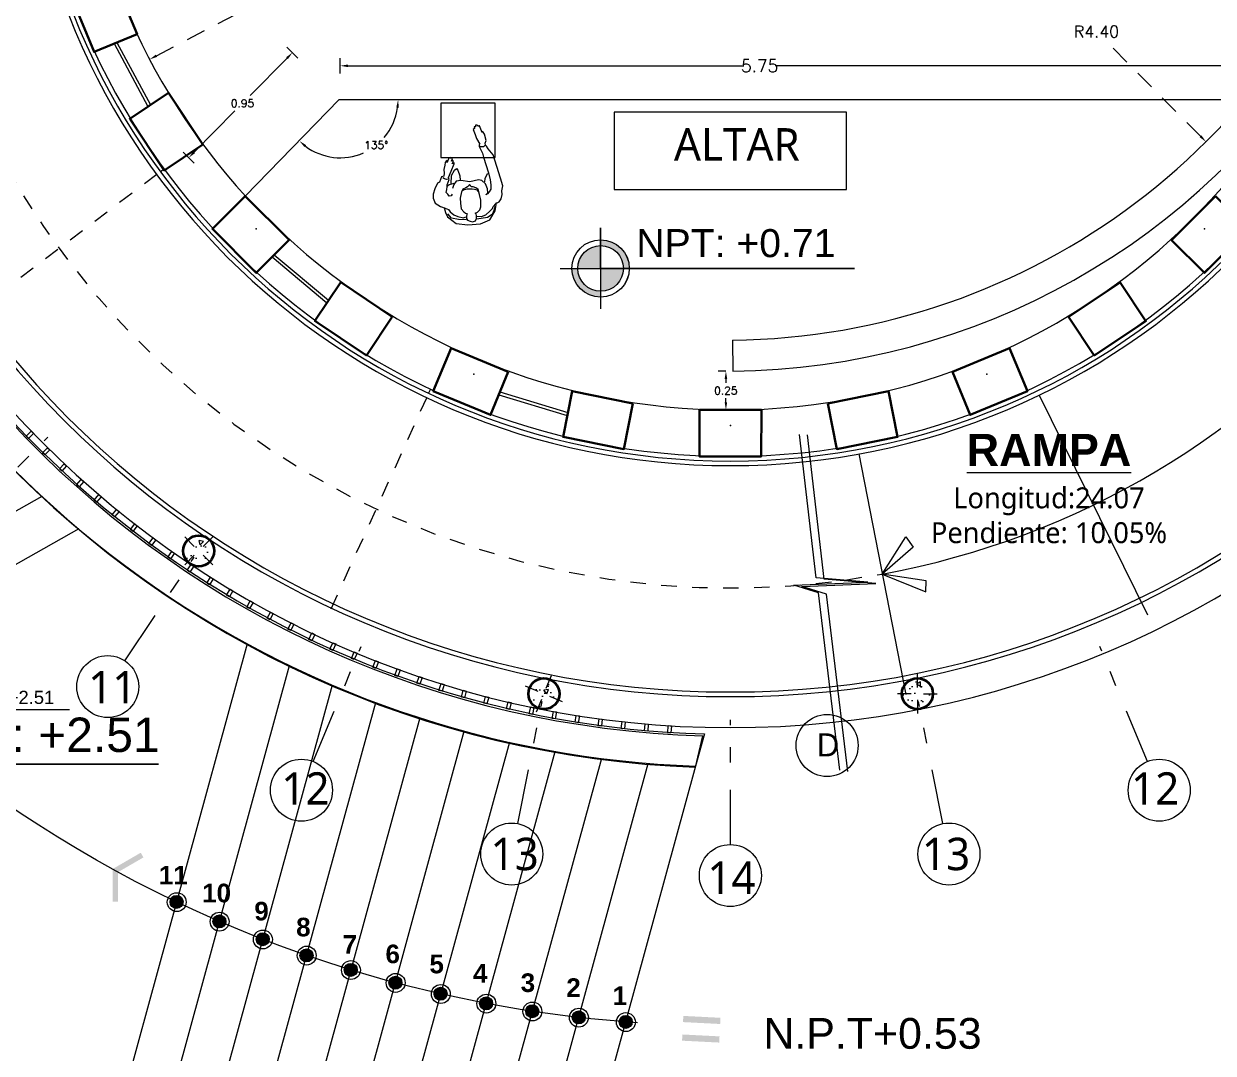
# Model space of a CAD drawing. Header units: metres. Extents: x 28 to 239, y -1 to 113.
# Drawn here: x 107.23 to 114.91, y 80.18 to 86.82 of the extents above; entities that cross this region are included whole.
import ezdxf
from ezdxf.enums import TextEntityAlignment as Align

# ---------------------------------------------------------------- set-up
doc = ezdxf.new("R2010")
doc.units = ezdxf.units.M
for name, pattern in [('DASHED2', [0.375, 0.25, -0.125]), ('Dot & Dashed', [0.670277762413025, 0.352777767181396, -0.176388883590699, 0, -0.14111111164093]), ('HIDDEN2', [0.1875, 0.125, -0.0625])]:
    doc.linetypes.add(name, pattern=pattern)
for name, color, linetype, lineweight in [('0_Pluma_Nº__1', 8, 'Continuous', 9), ('EJES', 1, 'Continuous', 13), ('Equipamiento SR', 23, 'Continuous', 0), ('ES-Acero', 12, 'Continuous', 13), ('GRAFO 0 BLANCO', 7, 'Continuous', 0), ('GRAFO00', 7, 'Continuous', 0), ('GRAFO01', 7, 'Continuous', 0), ('letras sr', 7, 'Continuous', 5), ('linea 001', 252, 'Continuous', 0), ('Proyeccciones', 1, 'DASHED2', 18), ('Structural - Bearing_Pen_No__20', 1, 'Continuous', 0), ('TEXTO 100', 7, 'Continuous', 20), ('VENTANA', 160, 'Continuous', 18)]:
    doc.layers.add(name, color=color, linetype=linetype, lineweight=lineweight)
doc.layers.add('CELOSIA', color=40, linetype='Continuous')
doc.layers.add('TEXT', color=7, linetype='Continuous')
for name, color, linetype, lineweight, true_color in [('Structural - Bearing_Pen_No__169', 7, 'Continuous', 13, 0x68b353), ('Structural - Bearing_Pen_No__28', 7, 'Continuous', 35, 0xa80f02), ('Structural - Combined_Pen_No__161', 7, 'Continuous', 13, 0x6a6a6a)]:
    doc.layers.add(name, color=color, linetype=linetype, lineweight=lineweight, true_color=true_color)
doc.styles.add('01COTAS', font='romans.shx')
doc.styles.add('Generales', font='trebuc.ttf', dxfattribs={"height": 0.1})
doc.styles.add('GENERATED_STYLE_1', font='arialbd.ttf')
doc.styles.add('GENERATED_STYLE_2', font='arial.ttf')
doc.styles.add('JOS', font='arial.ttf', dxfattribs={"height": 1})
doc.styles.add('Santa Rosa 1 50', font='trebuc.ttf')
doc.styles.add('SEYMAR', font='GOTHIC.TTF', dxfattribs={"height": 0.05})
doc.styles.add('TEXTO PETER - UAC', font='swisse.ttf')

# ---------------------------------------------------------------- blocks, each defined once
blk = doc.blocks.new('A$C0C99268F')
at = {"color": 0, "linetype": 'ByBlock'}
for points in [[(0.1185099994606844, 0.3864570001239702), (0.08595199946057619, 0.3799510001239703), (0.05730099946072187, 0.3669390001239705), (0.01172099946052185, 0.3148910001239695), (-5.393303581513464e-10, 0.2381200001239705), (0.00260399946068901, 0.1561440001239696), (0.02344099946071765, 0.0949880001239709), (0.07944099946075767, 0.05725300012397305), (0.1328359994606672, 0.0468430001239728)], [(0.201857999460799, 0.3292040001239709), (0.1927419994606225, 0.3357100001239708), (0.1914399994607265, 0.3487220001239706), (0.2044629994607021, 0.3565290001239703), (0.2148809994607745, 0.3669390001239705), (0.2344159994606798, 0.3617340001239722), (0.2513459994606819, 0.3591310001239734), (0.2643689994606575, 0.3578300001239718), (0.2982289994606617, 0.3435170001239705), (0.3112519994606373, 0.3474210001239726), (0.3516239994607986, 0.3279030001239729), (0.397204999460655, 0.3057820001239708), (0.4037169994608121, 0.3070830001239724), (0.397204999460655, 0.3187940001239706), (0.4128329994607611, 0.3109870001239727), (0.4193439994605797, 0.3135890001239705), (0.4154369994605531, 0.322698000123971), (0.4323679994606664, 0.3161920001239711), (0.4362739994608091, 0.322698000123971), (0.4336699994605624, 0.3292040001239709), (0.4388789994607123, 0.3305050001239724), (0.4375769994605889, 0.3396130001239701), (0.4076239994608386, 0.3513240001239719), (0.4219489994607102, 0.3500230001239704), (0.4180419994606837, 0.3565290001239703), (0.4089259994607346, 0.3630350001239702), (0.3906939994606091, 0.3669390001239705), (0.3633449994606508, 0.374746000123972), (0.339902999460719, 0.374746000123972), (0.3216709994605935, 0.3773480001239715), (0.3177639994607944, 0.3916610001239711), (0.2839039994605628, 0.4072760001239715), (0.2786949994606402, 0.4202880001239713), (0.2435319994608562, 0.4398060001239728), (0.209671999460852, 0.451517000123971), (0.1836259994606735, 0.4528180001239726), (0.1497659994606693, 0.4424080001239723), (0.1263239994607375, 0.4098780001239728), (0.1146029994606579, 0.3799510001239703), (0.1041849994605855, 0.3578300001239718), (0.08855699946070672, 0.3487220001239706), (0.06771999946067808, 0.3266010001239703), (0.05599899946082587, 0.3018790001239715), (0.04688299946064944, 0.2654450001239717), (0.05078999946067597, 0.2498310001239723)], [(0.2995319994606689, 0.3474210001239726), (0.2995319994606689, 0.3604330001239724), (0.3047409994608188, 0.374746000123972), (0.3099499994607413, 0.3851550001239712)], [(0.03125499946054333, 0.2472280001239735), (0.03646399946069323, 0.2966740001239714), (0.04818499946077281, 0.3422160001239707), (0.07683599946062714, 0.3643360001239717)], [(0.05209199946079934, 0.1782650001239716), (0.0494879994605526, 0.1483370001239717), (0.05860399946072903, 0.1197110001239707), (0.08074299946065366, 0.09238500012397033), (0.0963709994605324, 0.07416900012396965), (0.108091999460612, 0.07026500012397285), (0.1276259994606335, 0.0507470001239696), (0.1367429994606937, 0.0299280001239719), (0.1562769994607152, 0.01561500012397232), (0.1836259994606735, 0.006506000123971845), (0.2070669994607215, 0.007807000123969843), (0.2396249994608297, 1.239701674649041e-10), (0.2891129994607127, 0.01171100012397197), (0.4414839994606155, 0.05204800012397115), (0.4818549994606656, 0.0819760001239711), (0.5000879994606748, 0.09108400012397233), (0.5065989994607207, 0.09889100012397023), (0.5196219994606963, 0.1001930001239728), (0.5365529994605822, 0.09238500012397033), (0.5769239994608597, 0.1001930001239728), (0.597760999460661, 0.1119030001239736), (0.5899469994608353, 0.1145060001239724), (0.6329239994606723, 0.1301200001239717), (0.6342259994607957, 0.1353250001239701), (0.6290169994606458, 0.1379270001239714), (0.6381329994608222, 0.1457350001239703), (0.6381329994608222, 0.1561440001239696), (0.627713999460866, 0.1561440001239696), (0.627713999460866, 0.163951000123971), (0.6185979994606896, 0.163951000123971), (0.6120869994606437, 0.1730600001239697), (0.5782269994606395, 0.1613490001239715), (0.5521799994605772, 0.1535420001239718), (0.515715999460781, 0.1353250001239701), (0.5105059994607473, 0.1379270001239714), (0.5000879994606748, 0.1392290001239704), (0.4571109994606104, 0.1197110001239707), (0.4310649994606592, 0.1158070001239704), (0.3281829994607506, 0.088482000123971), (0.2812989994606596, 0.08067500012396955), (0.2500439994607859, 0.07677100012397275), (0.2213929994607042, 0.07937300012397053), (0.2057649994608255, 0.08978300012397078), (0.1914399994607265, 0.1014940001239708), (0.1875329994607, 0.1119030001239736), (0.1992539994605522, 0.1001930001239728), (0.2239979994608348, 0.1001930001239728), (0.257857999460839, 0.1119030001239736), (0.2812989994606596, 0.1327230001239705), (0.2852059994606861, 0.1548430001239716), (0.2747879994606137, 0.2107950001239711), (0.2865089994606933, 0.269349000123972), (0.2839039994605628, 0.3005770001239725), (0.2643689994606575, 0.3148910001239695), (0.2383229994607063, 0.3266010001239703)], [(0.2708809994608146, 0.3148910001239695), (0.2643689994606575, 0.344818000123972), (0.2552529994607085, 0.3578300001239718)], [(0.26957799946058, 0.3331070001239702), (0.3229729994607169, 0.3279030001239729), (0.3568329994607211, 0.3070830001239724), (0.3659499994607813, 0.2940710001239726), (0.3542289994607017, 0.2849630001239696), (0.3177639994607944, 0.2745530001239729), (0.290414999460836, 0.2732520001239713)], [(0.2200909994608082, 0.2641440001239701), (0.2279039994607501, 0.2485290001239715), (0.2318109994607767, 0.2316140001239706), (0.2305089994606533, 0.217301000123971), (0.2305089994606533, 0.1990840001239729), (0.2266019994606268, 0.1834690001239707), (0.2213929994607042, 0.1665540001239716), (0.210973999460748, 0.1626500001239695)], [(0.1133009994607619, 0.05725300012397305), (0.0833479994607842, 0.06766300012396975), (0.05860399946072903, 0.07937300012397053), (0.04037099946071976, 0.110602000123972), (0.03646399946069323, 0.1509390001239712), (0.03255799946077786, 0.1808670001239712)], [(0.2708809994608146, 0.1158070001239704), (0.2930199994607392, 0.110602000123972), (0.3151589994606638, 0.09889100012397023), (0.3229729994607169, 0.09238500012397033)], [(0.5052969994608247, 0.1014940001239708), (0.4961809994608757, 0.110602000123972), (0.4974829994607717, 0.1288190001239702), (0.5026919994606942, 0.1327230001239705)]]:
    blk.add_lwpolyline(points, dxfattribs=at)
blk.add_lwpolyline([(0.257857999460839, 0.2146980001239704), (0.2513459994606819, 0.2212040001239703), (0.2435319994608562, 0.2290110001239718), (0.2383229994607063, 0.239421000123972), (0.2318109994607767, 0.2602400001239715), (0.2135789994606512, 0.269349000123972), (0.1745099994607244, 0.2797580001239712), (0.1406499994607202, 0.2797580001239712), (0.1054869994607088, 0.2758550001239719), (0.08464999946068019, 0.2615410001239695), (0.07553399946073114, 0.2498310001239723), (0.07292899946060061, 0.239421000123972), (0.06902199946080145, 0.2420230001239716), (0.05339499946057913, 0.245927000123972), (0.04167399946072692, 0.2446260001239704), (0.02995299946064733, 0.239421000123972), (0.02213899946082165, 0.2238070001239709), (0.01692999946067175, 0.2081920001239705), (0.02344099946071765, 0.1886740001239726), (0.03646399946069323, 0.1808670001239712), (0.0546969994607025, 0.1795660001239696), (0.06771999946067808, 0.1808670001239712), (0.07292899946060061, 0.1886740001239726), (0.07683599946062714, 0.1717590001239717), (0.09116199946060988, 0.1561440001239696), (0.1119989994608659, 0.1483370001239717), (0.1536729994606958, 0.1470360001239719), (0.1914399994607265, 0.1535420001239718), (0.2226949994606002, 0.1613490001239715), (0.2357179994608032, 0.1756620001239728), (0.2422299994605055, 0.1912770001239714), (0.2435319994608562, 0.2042890001239712), (0.2513459994606819, 0.2081920001239705)], close=True, dxfattribs=at)
blk = doc.blocks.new('CC 20')
at = {"layer": 'Structural - Bearing_Pen_No__169', "linetype": 'Continuous', "lineweight": 13, "true_color": 0x68b353}
h = blk.add_hatch(dxfattribs=at)
h.set_pattern_fill('STRUCTURAL_CONCRETE', color=85, scale=0.5, style=0, pattern_type=2)
h.set_pattern_definition([(0, (2785.243095673833, 1847.384106738051), (0, 0.3117691577510656), [0.0300000011921, -0.1500000059605]), (0, (2785.333095677409, 1847.539991310553), (0, 0.3117691577510656), [0.0300000011921, -0.1500000059605]), (60.00000000000014, (2785.243095673833, 1847.384106738051), (-0.2700000107289013, 0.1558845788755322), [0.0300000011921, -0.1500000059605]), (60.00000000000014, (2785.423095680985, 1847.384106738051), (-0.2700000107289013, 0.1558845788755322), [0.0300000011921, -0.1500000059605]), (120.0000000000003, (2785.273095675025, 1847.384106738051), (0.2700000107289002, 0.1558845788755341), [0.03000000119209997, -0.1500000059604998]), (120.0000000000003, (2785.453095682177, 1847.384106738051), (0.2700000107289002, 0.1558845788755341), [0.03000000119209997, -0.1500000059604998]), (0, (2785.243095673833, 1847.414106739243), (0, 0.0600000023842), [0, -0.0600000023842, 0, -0.0900000035763]), (44.99999999999999, (2785.273095675025, 1847.414106739243), (-0.04242640855707682, 0.04242640855707686), [0, -0.04500000178815, 0, -0.07500000298025])])
h.paths.add_polyline_path([(2788.202981145824, 1849.662965080386), (2788.302981145824, 1849.762965080386), (2788.202981063535, 1849.862965080385), (2788.10385682874, 1849.776169994727)])
at = {"layer": 'Structural - Bearing_Pen_No__20', "color": 1, "linetype": 'Continuous', "lineweight": 0}
for p, q in [((2788.202981063535, 1849.802965025247), (2788.202981063535, 1849.890465025246)), ((2788.162981200963, 1849.762964998097), (2788.075481200963, 1849.762964998097)), ((2788.242981200963, 1849.762964998097), (2788.330481200963, 1849.762964998097)), ((2788.202981063535, 1849.722965025246), (2788.202981063535, 1849.635465025247))]:
    blk.add_line(p, q, dxfattribs=at)
at = {"layer": 'Structural - Bearing_Pen_No__28', "color": 14, "linetype": 'Continuous', "lineweight": 35, "true_color": 0xa80f02}
blk.add_circle((2788.202981145824, 1849.762965080386), 0.1, dxfattribs=at)
blk = doc.blocks.new('RR')
at = {"layer": 'TEXTO 100', "ltscale": 1.3}
h = blk.add_hatch(color=7, dxfattribs=at)
edge = h.paths.add_edge_path()
edge.add_line((-8.580978638605472, -9.617381873363826), (-8.728264802248646, -9.61738187103893))
edge.add_line((-8.728264802248646, -9.617381871038958), (-8.728264802248646, -9.764668034391192))
edge.add_arc((-8.728264800940337, -9.617381871038958), 0.1472861633523918, 269.9999994913017, 359.9999990956475)
edge = h.paths.add_edge_path()
edge.add_arc((-8.728264801231205, -9.617381873363826), 0.1472861656771463, 90.00000039565423, 180)
edge.add_line((-8.875550965890966, -9.617381873363826), (-8.728264802247907, -9.61738187103893))
edge.add_line((-8.728264802248646, -9.617381871038958), (-8.728264802248646, -9.470095707686724))
edge = h.paths.add_edge_path()
edge.add_line((-8.728264802248646, -9.432513564734677), (-8.728264802248646, -9.470095707686696))
edge.add_arc((-8.72826480326529, -9.617381873363826), 0.1472861656771463, 0, 89.99999960434582, ccw=False)
edge.add_line((-8.580978638605472, -9.617381873363826), (-8.543396493328544, -9.61738187103893))
edge.add_arc((-8.728264800940337, -9.617381871038958), 0.1848683076120894, 0, 90.00000040528428)
h = blk.add_hatch(color=7, dxfattribs=at)
edge = h.paths.add_edge_path()
edge.add_line((-8.580955612992511, -9.617381873363826), (-8.728241776635628, -9.61738187103893))
edge.add_line((-8.728241776635628, -9.617381871038958), (-8.728241776635628, -9.764668034391192))
edge.add_arc((-8.728241775327433, -9.617381871038958), 0.1472861633523918, 269.9999994913017, 359.9999990956475)
edge = h.paths.add_edge_path()
edge.add_arc((-8.7282417756183, -9.617381873363826), 0.1472861656771463, 90.00000039565423, 180)
edge.add_line((-8.875527940278062, -9.617381873363826), (-8.728241776634945, -9.61738187103893))
edge.add_line((-8.728241776635628, -9.617381871038958), (-8.728241776635628, -9.470095707686724))
edge = h.paths.add_edge_path()
edge.add_line((-8.728241776635628, -9.432513564734677), (-8.728241776635628, -9.470095707686696))
edge.add_arc((-8.728241777652272, -9.617381873363826), 0.1472861656771463, 0, 89.99999960434582, ccw=False)
edge.add_line((-8.580955612992511, -9.617381873363826), (-8.543373467715583, -9.61738187103893))
edge.add_arc((-8.728241775327433, -9.617381871038958), 0.1848683076120894, 0, 90.00000040528428)
for points in [[(-8.728264802248646, -9.802250180008656), (-8.728264802248646, -9.764668034740396, -0.4142135623730951), (-8.875550965950026, -9.617381871038958), (-8.913133111218315, -9.617381871038958, 0.4142135623730951)], [(-8.728241776635628, -9.802250180008656), (-8.728241776635628, -9.764668034740396, -0.4142135623730951), (-8.875527940337037, -9.617381871038958), (-8.913110085605354, -9.617381871038958, 0.4142135623730951)]]:
    blk.add_hatch(color=7, dxfattribs=at).paths.add_polyline_path(points)
at = {"color": 9, "linetype": 'HIDDEN2'}
for p, q in [((-11.59434137021807, -8.245603395441847), (-9.883886814730772, -7.347749342833566)), ((-4.856921426930938, -8.76483076469654), (-5.466276801794152, -8.15187787555081))]:
    blk.add_line(p, q, dxfattribs=at)
at = {"color": 9}
for p, q in [((-10.68129648337222, -8.26069221529562), (-10.7524406397101, -8.190417689192827)), ((-10.75200582459257, -8.261127030413178), (-10.98973018232601, -8.501793169479981)), ((-10.40889821717192, -8.360387013374691), (-10.40889821717192, -8.260387013374668)), ((-10.35889821717194, -8.31038701337468), (-7.803360770799998, -8.31038701337468)), ((-4.71153219725386, -8.31038701337468), (-7.600979818419034, -8.31038701337468)), ((-11.35107542753269, -8.867609974552863), (-11.08850783283191, -8.601793169480004)), ((-11.35064061241516, -8.938319315773214), (-11.42178476875304, -8.86804478967042)), ((-7.919452177144649, -10.28013409715895), (-7.969452172758167, -10.28011315320855)), ((-7.919473121095052, -10.33013409277245), (-7.91948361999161, -10.35519836055902)), ((-7.91953600679264, -10.48026262834559), (-7.919525507896111, -10.45519836055901)), ((-7.919556950743072, -10.53026262395909), (-7.96955694635659, -10.53024168000869))]:
    blk.add_line(p, q, dxfattribs=at)
for p, q in [((-11.02129725353149, -9.150965416186807), (-10.41505960274461, -8.527247384262864)), ((-10.41505960274461, -8.527247384262864), (-4.568489641634073, -8.527247384262864)), ((-7.876922952341744, -10.08016481145984), (-7.874733678501315, -10.28015282880096))]:
    blk.add_line(p, q)
at = {"color": 3, "lineweight": 30}
for points in [[(-11.71994860813462, -8.106107019411908), (-11.99712448872287, -8.220883023960482), (-12.15015916145433, -7.851315183176126), (-11.87298328086609, -7.736539178627567), (-11.71994860813462, -8.106107019411908)], [(-11.29460013769827, -8.818305665096005), (-11.544067198942, -8.98493755086345), (-11.76624304663193, -8.652314802538427), (-11.51677598538822, -8.485682916771012), (-11.29460013769827, -8.818305665096005)], [(-10.73851378569904, -9.433867360896741), (-10.95069024423148, -9.645954961771082), (-11.23347371206395, -9.363053017061134), (-11.02129725353151, -9.150965416186807), (-10.73851378569904, -9.433867360896741)], [(-4.760401330422098, -9.15136753734339), (-4.548402624418685, -9.363632816305568), (-4.831422996368246, -9.646297757643453), (-5.043421702371631, -9.434032478681317), (-4.760401330422098, -9.15136753734339)], [(-10.07304827954374, -9.929148990209143), (-10.23978464720778, -10.17854623096814), (-10.57231430155315, -9.956231074082723), (-10.40557793388911, -9.706833833323742), (-10.07304827954374, -9.929148990209143)], [(-5.376195905119289, -9.70719599468464), (-5.209668530485658, -9.956732832641734), (-5.54238431442846, -10.17876933215329), (-5.708911689062091, -9.929232494196214), (-5.376195905119289, -9.70719599468464)], [(-9.323763491891611, -10.28512727495412), (-9.43865558952885, -10.56225505396682), (-9.808159294879147, -10.40906559045047), (-9.693267197241909, -10.13193781143778), (-9.323763491891611, -10.28512727495412)], [(-6.088572657867843, -10.13224610274291), (-5.973912766546505, -10.40947003627352), (-6.343544677920676, -10.56234989136864), (-6.458204569241985, -10.28512595783805), (-6.088572657867843, -10.13224610274291)], [(-8.519438711196642, -10.48812944089559), (-8.578073646842029, -10.78234355395251), (-8.970359130917927, -10.70416363975868), (-8.91172419527254, -10.40994952670178), (-8.519438711196642, -10.48812944089559)], [(-6.870169901371781, -10.41019210678665), (-6.811781466512656, -10.70445523848124), (-7.204132308772131, -10.78230648496006), (-7.262520743631228, -10.4880433532655), (-6.870169901371781, -10.41019210678665)], [(-7.690967257670223, -10.53035837539142), (-7.6910929213727, -10.83035834907248), (-8.09109288628079, -10.83019079746919), (-8.090967222578314, -10.53019082378815), (-7.690967257670223, -10.53035837539142)]]:
    blk.add_lwpolyline(points, dxfattribs=at)
for centre, radius, start, end in [((-7.891030001732986, -6.301656326168541), 6.278, 180, 0), ((-7.891030001732986, -6.301656326168541), 4.527965406460388, 270.0000000000032, 0), ((-7.891030001732986, -6.301656326168541), 4.228132754968783, 270.0000000000065, 0), ((-7.891030001732986, -6.301656326168597), 4.527965406460374, 182.5514664938165, 270.0000000000032), ((-7.891030001732929, -6.301656326168541), 4.232516622810645, 182.6573022699203, 222.3601683094525), ((-7.925107753855031, -5.678530469162581), 4.401898074511424, 270.627193282057, 343.454590870361), ((-7.925107753855002, -5.678530469162638), 4.601898074511336, 270.627193282057, 327.9409384156928), ((-7.891030001733014, -6.301656326168569), 4.228132754968753, 225.4977716486796, 270.0000000000065)]:
    blk.add_arc(centre, radius, start, end)
at = {"color": 9}
for start, end in [(319.5609938067992, 352.3286397833619), (233.0236864674245, 293.6205311887337)]:
    blk.add_arc((-10.4088982171719, -8.529760822667072), 0.3737185912267228, start, end, dxfattribs=at)
for p in [(-10.95136368938194, -9.36199001381749), (-4.830696314084065, -9.36199001381749), (-9.547270658634602, -10.30017498261418), (-6.23478934483137, -10.30017498261418), (-7.891030001732986, -10.62962173262889)]:
    blk.add_point(p)
at = {"color": 9, "linetype": 'HIDDEN2'}
for points in [[(-11.59821453089418, -8.238224840649636), (-11.590468209542, -8.252981950234044), (-11.63861269897131, -8.268842359498464)], [(-4.851011552965815, -8.758955576685878), (-4.862831300896062, -8.770705952707203), (-4.821670298866906, -8.800290008487309)]]:
    blk.add_solid(points, dxfattribs=at)
at = {"color": 9}
for points in [[(-10.75793450428739, -8.25527081990461), (-10.74607714489775, -8.266983240921732), (-10.71686856154116, -8.22555495224421)], [(-10.35889821717194, -8.302053680041354), (-10.35889821717194, -8.318720346708005), (-10.40889821717192, -8.31038701337468)], [(-10.04683905533153, -8.579091362404938), (-10.03020972193616, -8.580206283301152), (-10.03517962594518, -8.529760822667072)], [(-10.63913076522567, -8.834625866152066), (-10.62823778105349, -8.822011561827097), (-10.67152718611445, -8.795639761473097)], [(-11.35700410722751, -8.861753764044295), (-11.34514674783787, -8.873466185061432), (-11.3862126905841, -8.903182052721831)], [(-7.927806453697286, -10.33013060211405), (-7.91113978849279, -10.33013758343087), (-7.919452177144649, -10.28013409715895)], [(-7.927869339394874, -10.48025913768718), (-7.911202674190378, -10.480266119004), (-7.919556950743072, -10.53026262395909)]]:
    blk.add_solid(points, dxfattribs=at)
at = {"layer": '0_Pluma_Nº__1', "linetype": 'ByBlock'}
for p, q in [((-9.408790184432661, -8.551245294377054), (-9.758790184432684, -8.551245294377054)), ((-9.758790184432684, -8.551245294377054), (-9.758790184432684, -8.901245294377134)), ((-9.408790184432661, -8.901245294377134), (-9.408790184432661, -8.551245294377054)), ((-8.641030001733043, -8.609169296053267), (-8.641030001733043, -9.109169296053324)), ((-7.141030001732929, -8.609169296053267), (-8.641030001733043, -8.609169296053267)), ((-7.141030001732929, -9.109169296053324), (-7.141030001732929, -8.609169296053267)), ((-9.758790184432684, -8.901245294377134), (-9.408790184432661, -8.901245294377134)), ((-8.641030001733043, -9.109169296053324), (-7.141030001732929, -9.109169296053324))]:
    blk.add_line(p, q, dxfattribs=at)
at = {"layer": 'CELOSIA', "linetype": 'Continuous', "lineweight": 5}
for points in [[(-12.38790621152177, -10.68243244927233), (-12.42056652303086, -10.71419159187596), (-12.43493283791602, -10.699417631343), (-12.40227252640693, -10.66765848873936)], [(-12.28237033506113, -10.78821683103261), (-12.31426553037446, -10.82074429024344), (-12.32897939489121, -10.80631643162918), (-12.29708419957788, -10.77378897241836)], [(-12.17434669318578, -10.89145950360901), (-12.20545870315871, -10.92473685209461), (-12.22051178166447, -10.91066326901463), (-12.18939977169154, -10.87738592052904)], [(-12.06389648303829, -10.99210197835551), (-12.09420768221329, -11.02611036395906), (-12.10959144689534, -11.01239902932609), (-12.07928024772033, -10.97839064372253)], [(-11.95108227645139, -11.09008723968027), (-11.98057549304326, -11.12480739610059), (-11.99628122874972, -11.11146607760774), (-11.96678801215785, -11.07674592118742)], [(-11.83596798450006, -11.18535977734597), (-11.864626510124, -11.22077203505215), (-11.88064531930129, -11.20780829077241), (-11.85198679367736, -11.17239603306622)], [(-11.71861882129491, -11.27786561791713), (-11.74642642043202, -11.31394991529172), (-11.76274922816532, -11.30137108939614), (-11.73494162902821, -11.26528679202156)], [(-11.59910126703736, -11.367552355337), (-11.62604218623241, -11.40428825004115), (-11.64265974538679, -11.39210146863833), (-11.61571882619174, -11.35536557393418)], [(-11.47748303035743, -11.4543691806163), (-11.50354200714335, -11.49173586117074), (-11.52044490360245, -11.4799480282697), (-11.49438592681653, -11.44258134771526)], [(-11.35383300995571, -11.53826691061766), (-11.37899528150018, -11.57624320819272), (-11.39617393949939, -11.56486100179171), (-11.37101166795492, -11.52688470421666)], [(-11.22822125557124, -11.61919801591826), (-11.25247256703994, -11.65776241632634), (-11.26991725459132, -11.6467922846296), (-11.24566594312262, -11.60822788422152)], [(-11.10071892829711, -11.69711664773632), (-11.12404554092933, -11.73624730362008), (-11.14174637533489, -11.72569546138487), (-11.11841976270267, -11.68656480550112)], [(-10.97139826026654, -11.77197866390514), (-10.99378695915848, -11.81165340711431), (-11.01173391260886, -11.80152583213015), (-10.98934521371692, -11.76185108892099)], [(-10.84033251373231, -11.84374165388006), (-10.86177061532348, -11.88393800803007), (-10.87995352057888, -11.87424043773221), (-10.85851541898771, -11.8340440835822)], [(-10.70759593956231, -11.91236496276521), (-10.72807129882099, -11.95306015597049), (-10.74647985497117, -11.94379808418954), (-10.72600449571249, -11.90310289098426)], [(-10.57326373517554, -11.97780971434473), (-10.59276475247907, -12.0189806921193), (-10.61138853077881, -12.0101593659689), (-10.59188751347529, -11.96898838819433)], [(-10.43741200194111, -12.04003883310696), (-10.45592762964742, -12.08166227142516), (-10.47475607942474, -12.07328668832946), (-10.45624045171843, -12.03166325001126)], [(-10.30011770206605, -12.09901706524845), (-10.31763745077217, -12.14106938375839), (-10.3366599054053, -12.13314428862084), (-10.31914015669918, -12.0910919701109)], [(-10.16145861499456, -12.15471099864544), (-10.17797255947912, -12.19716837402767), (-10.19717824243952, -12.18969825654301), (-10.18066429795496, -12.14724088116078)], [(-10.02151329334509, -12.20708908178288), (-10.03701207819111, -12.24992746124667), (-10.05639010914831, -12.24291655335743), (-10.04089132430229, -12.20007817389364)], [(-9.88036101840865, -12.2561216416283), (-9.894835863303541, -12.29931675653793), (-9.914375264289191, -12.29276903003698), (-9.8999004193943, -12.24957391512734)], [(-9.738081755234958, -12.30178090044252), (-9.75152445994462, -12.34530828006586), (-9.771214161571635, -12.33922744434629), (-9.757771456861974, -12.29570006472295)], [(-9.594756107330653, -12.34404099151597), (-9.607159056345239, -12.38787597688759), (-9.626987904078788, -12.38226547684131), (-9.614584955064203, -12.33843049146969)], [(-9.45046527099646, -12.38287797382273), (-9.461821437844435, -12.42699573171349), (-9.481778198321138, -12.42185874577964), (-9.470422031473163, -12.37774098788888)], [(-9.30529098932783, -12.41826984558335), (-9.315593940556795, -12.46264538256897), (-9.335667307948654, -12.45798482093326), (-9.325364356719689, -12.41360928394765)], [(-9.159315505906363, -12.45019655672932), (-9.168559404727574, -12.49480473334943), (-9.188738007146924, -12.49062323629552), (-9.179494108325713, -12.44601505967542)], [(-9.012621518207482, -12.47864002026172), (-9.0208011278026, -12.52345556526186), (-9.041073533744338, -12.51975550167553), (-9.03289392414922, -12.4749399566754)], [(-8.865292130750788, -12.50358412249787), (-8.87240281723848, -12.54858164714602), (-8.892757542056358, -12.54536511317323), (-8.885646855568666, -12.50036758852508)], [(-8.717410808020333, -12.52501473219985), (-8.723448543081531, -12.5701687446696), (-8.743874055494274, -12.56743756252894), (-8.737836320433075, -12.52228355005919)], [(-8.569061327180151, -12.54291970858026), (-8.5740226903402, -12.58820462839228), (-8.594507418964298, -12.58596034534264), (-8.589546055804249, -12.54067542553062)], [(-8.420327730613707, -12.55728890817996), (-8.424209911180014, -12.60267908069382), (-8.444742251084932, -12.60092296815792), (-8.440860070518625, -12.55553279564405)], [(-8.271294278312155, -12.56811419061465), (-8.274095076966518, -12.61358390156254), (-8.294663396249177, -12.61231695440655), (-8.291862597594815, -12.56684724345867)]]:
    blk.add_lwpolyline(points, close=True, dxfattribs=at)
at = {"layer": 'EJES', "linetype": 'Dot & Dashed'}
for points in [[(-12.86346026342198, -11.27408658787112), (-12.2948539091355, -10.70548023358309)], [(-11.79784338926848, -12.14861575563526), (-11.35109224339928, -11.48000541624747)], [(-10.58208986759752, -12.79844955153666), (-10.2743623261405, -12.05552954743088)], [(-5.199970135829574, -12.79844955152058), (-5.507697677290992, -12.05552954741663)], [(-9.262920424444786, -13.19861522722978), (-9.10604228424259, -12.40993555752958)], [(-6.519139578979974, -13.19861522722158), (-6.676017719186831, -12.4099355575223)], [(-7.891030001711954, -13.33373464021314), (-7.891030001714341, -12.52960382232857)]]:
    blk.add_lwpolyline(points, dxfattribs=at)
at = {"layer": 'EJES', "color": 1}
for centre in [(-11.90895742975715, -12.31490967809123), (-10.65862654795842, -12.98322545803484), (-5.123433443263366, -12.98322545803484), (-9.301938482747772, -13.39477228330622), (-6.480121508474042, -13.39477228330622), (-7.891029995610751, -13.5337346402132)]:
    blk.add_circle(centre, 0.2000000000000114, dxfattribs=at)
at = {"layer": 'Equipamiento SR'}
for p, q in [((-7.337248512128468, -11.61427136236659), (-7.443987320555095, -10.68926981525766)), ((-7.28493918916152, -11.6226017083344), (-7.392523770115673, -10.69027067246572)), ((-7.481116003176055, -11.66101611673173), (-7.004670547342698, -11.64044896662278)), ((-7.322477210750918, -11.70929419656647), (-7.481116003176055, -11.66101611673173)), ((-7.428806680209078, -11.66934646269908), (-6.95236122437575, -11.64877931258968)), ((-7.004670547342698, -11.64044896662278), (-7.337248512128468, -11.61427136236659)), ((-6.95236122437575, -11.64877931258968), (-7.28493918916152, -11.6226017083344)), ((-7.27016788778397, -11.71762454253383), (-7.428806680209078, -11.66934646269908)), ((-7.184755406357596, -12.85466394054487), (-7.322477210750918, -11.70929419656647)), ((-7.132446083390619, -12.86299428651222), (-7.27016788778397, -11.71762454253383))]:
    blk.add_line(p, q, dxfattribs=at)
at = {"layer": 'linea 001'}
for p, q in [((-5.897575042131137, -10.43391525984111), (-5.199178040417536, -11.85122660445631)), ((-7.062559759421504, -10.81420146483282), (-6.759331101698024, -12.36491080334105)), ((-6.910943152102163, -11.58956140572928), (-6.759392686443078, -11.34951248011572)), ((-6.759392686443078, -11.34951248011572), (-6.711861441825249, -11.41583315238165)), ((-6.711861441825249, -11.41583315238165), (-6.910943152102163, -11.58956140572928)), ((-6.910943152102163, -11.58956140572928), (-6.629624814738349, -11.70315968251259)), ((-6.628255708968425, -11.63368482329963), (-6.910943152102163, -11.58956140572928)), ((-6.629624814738349, -11.70315968251259), (-6.628255708968425, -11.63368482329963))]:
    blk.add_line(p, q, dxfattribs=at)
for centre, radius, start in [((-7.891030001732986, -6.301656326168541), 6.077999999999761, 180), ((-7.891030001732986, -6.301656326168541), 6.04799999999976, 180), ((-7.891030001732986, -6.301656326168541), 4.587965406460392, 180), ((-7.891030001732986, -6.301656326168541), 4.55796540646039, 180), ((-7.891030001732986, -6.301656326168555), 5.377965406460421, 280.5003547340533)]:
    blk.add_arc(centre, radius, start, 0, dxfattribs=at)
at = {"layer": 'Proyeccciones', "linetype": 'DASHED2', "lineweight": 9, "ltscale": 0.4}
for p, q in [((-11.54466615149244, -8.976242949793345), (-11.5686115442337, -8.9943209255473)), ((-11.59255690304332, -9.012398875683914), (-12.85364393279889, -9.96447767404834)), ((-9.825764902798142, -10.39546525975379), (-9.838156335869144, -10.42279059787131)), ((-9.850547748979352, -10.45011589197168), (-10.50314146551949, -11.88920238468552))]:
    blk.add_line(p, q, dxfattribs=at)
blk.add_arc((-7.891030001732986, -6.301656326168541), 5.377965406460419, 180, 280.5003547340533, dxfattribs=at)
at = {"layer": 'TEXTO 100', "color": 7, "ltscale": 1.3}
for p, q in [((-8.728264802248646, -9.617381871038958), (-8.728264802248646, -9.356365565965177)), ((-8.728264802248646, -9.356365565965177), (-8.728264802248646, -9.878398180762474)), ((-8.728241776635628, -9.617381871038958), (-8.728241776635628, -9.356365565965177)), ((-8.728241776635628, -9.356365565965177), (-8.728241776635628, -9.878398180762474)), ((-8.98928111051876, -9.617381871038958), (-7.089687367391207, -9.617381871038958)), ((-8.989258084905828, -9.617381871038958), (-7.089664341778246, -9.617381871038958)), ((-7.089687367391207, -9.617381871038958), (-8.728264802248646, -9.617381871038958)), ((-7.089664341778246, -9.617381871038958), (-8.728241776635628, -9.617381871038958))]:
    blk.add_line(p, q, dxfattribs=at)
for centre, radius in [((-8.728264802248646, -9.617381871038958), 0.1848683089697097), ((-8.728241776635628, -9.617381871038958), 0.1848683089697097), ((-8.728264802248646, -9.617381871038958), 0.1472861637014455), ((-8.728241776635628, -9.617381871038958), 0.1472861637014455)]:
    blk.add_circle(centre, radius, dxfattribs=at)
at = {"layer": 'VENTANA'}
for p, q in [((-11.86808439129345, -8.166687064258497), (-11.65012810246617, -8.57392716999027)), ((-11.84951541131556, -8.158997818982584), (-11.63341763530553, -8.562765389187803)), ((-10.84874317085524, -9.543134760292219), (-10.49479926883393, -9.839240858563983)), ((-10.83454258493009, -9.528940121449182), (-10.48361967235985, -9.822518888711215)), ((-9.385321405339425, -10.43232146404159), (-8.943268836880122, -10.56625792080956)), ((-9.377624382207387, -10.41375570565214), (-8.939341195253206, -10.54655008647927))]:
    blk.add_line(p, q, dxfattribs=at)
for name, p, rotation in [('A$C0C99268F', (-9.34623045955837, -9.323065436641315), 93.0322745191252), ('CC 20', (-674.8990682014853, -3290.976698360445), 45.00000000000001), ('CC 20', (632.864614774629, -3296.198624085674), 67.49999999999996), ('CC 20', (1843.079059297926, -2800.563559459796), 89.99999999999991)]:
    blk.add_blockref(name, p, dxfattribs=dict(rotation=rotation))
at = {"color": 7, "linetype": 'HIDDEN2', "insert": (-5.528409979732317, -8.089377875550824), "char_height": 0.07500000000000001, "attachment_point": 5, "style": '01COTAS'}
blk.add_mtext('\\A1;R4.40', dxfattribs=at)
at = {"color": 7, "attachment_point": 5, "style": '01COTAS'}
for s, insert, char_height in [('\\A1;5.75', (-7.702170294609516, -8.31038701337468), 0.08), ('\\A1;0.95', (-11.03911900757896, -8.551793169479993), 0.05), ('\\A1;135°', (-10.17616863669906, -8.822168975428482), 0.05), ('\\A1;0.25', (-7.91950456394386, -10.40519836055903), 0.05)]:
    blk.add_mtext(s, dxfattribs=dict(at, insert=insert, char_height=char_height))
at = {"layer": '0_Pluma_Nº__1', "linetype": 'ByBlock', "insert": (-8.254663011566436, -8.495582445689763), "char_height": 0.1150000000000066, "width": 1.300390834158935, "attachment_point": 1, "style": 'Generales'}
blk.add_mtext('{\\H1.1304x; \\P\\H1.60774x;ALTAR}', dxfattribs=at)
at = {"layer": 'EJES', "color": 0, "char_height": 0.1150000000000066, "width": 0.2605924394428747, "style": 'Generales'}
for s, insert, attachment_point in [('{\\H1.1304x; \\P\\H1.60774x;11}', (-12.03485111839885, -11.99771631064948), 1), ('{\\H1.1304x; \\P\\H1.60774x;12}', (-10.78847954998326, -12.65083010480026), 1), ('{\\H1.1304x; \\P\\H1.60774x;12}', (-4.993580441238493, -12.65083010480026), 3), ('{\\H1.1304x; \\P\\H1.60774x;13}', (-9.438676658513856, -13.07320507558086), 1), ('{\\H1.1304x; \\P\\H1.60774x;13}', (-6.34338333270793, -13.07320507558086), 3), ('{\\H1.1304x; \\P\\H1.60774x;14}', (-8.038979671427029, -13.22613387827721), 1)]:
    blk.add_mtext(s, dxfattribs=dict(at, insert=insert, attachment_point=attachment_point))
at = {"layer": 'GRAFO01', "style": 'JOS'}
blk.add_text('NPT: +0.71', height=0.1808486806930237, rotation=8.129193678204276e-09, dxfattribs=at).set_placement((-8.497762256227986, -9.544605249751214))
at = {"layer": 'letras sr', "insert": (-7.035870064649885, -10.68440608028294), "char_height": 0.2166463414632738, "attachment_point": 1, "style": 'Santa Rosa 1 50'}
blk.add_mtext_dynamic_manual_height_columns('\\pxqc;{\\fSwis721 Ex BT|b1|i0|c0|p34;\\H0.95694x;\\LRAMPA \\P\\fTrebuchet MS|b0|i0|c0|p34;\\H0.65x;\\lLongitud:24.07\\PPendiente: 10.05%}', width=2.401981001258968, gutter_width=0.5182926829264923, heights=[0], dxfattribs=at)
at = {"layer": 'Structural - Combined_Pen_No__161', "color": 7, "style": 'GENERATED_STYLE_2'}
blk.add_attdef('SUBE', text='', height=0.1200000000000068, rotation=270.000000210916, dxfattribs=at).set_placement((-2.302895165777244, -3.07904611324318), align=Align.MIDDLE_LEFT)
blk = doc.blocks.new('verde')
at = {"layer": 'ES-Acero', "true_color": 0x139b48}
h = blk.add_hatch(color=114, dxfattribs=at)
h.dxf.hatch_style = 1
h.paths.add_polyline_path([(2620.129147124656, 1945.169495782249), (2620.11575471157, 1945.184349848081), (2620.022450918113, 1945.100227227476), (2619.929147124657, 1945.184349848081), (2619.915754711571, 1945.169495782249), (2620.022450918113, 1945.073298573428)])
at = {"layer": 'ES-Acero', "color": 112}
blk.add_lwpolyline([(2620.731353600055, 1945.286762900452), (2620.022450918113, 1945.286762900452), (2620.022450918113, 1945.100227227476)], dxfattribs=at)
at = {"layer": 'ES-Acero', "color": 114, "true_color": 0x139b48}
blk.add_lwpolyline([(2620.129147124656, 1945.169495782249), (2620.11575471157, 1945.184349848081), (2620.022450918113, 1945.100227227476), (2619.929147124657, 1945.184349848081), (2619.915754711571, 1945.169495782249), (2620.022450918113, 1945.073298573428)], close=True, dxfattribs=at)
blk = doc.blocks.new('ERF')
at = {"layer": 'Equipamiento SR'}
for points in [[(5.833466644628572, -4.285576165549585, -1), (5.893126983432978, -4.34470859033577, -1)], [(5.833466644628572, -4.285576165549358, -1), (5.893126983433433, -4.344708590335543, -1)], [(6.110068298236513, -4.411393677471281, -1), (6.169728637040919, -4.470526102257466, -1)], [(6.110068298236513, -4.411393677471054, -1), (6.169728637041374, -4.470526102257239, -1)], [(6.389665610649047, -4.526262659418492, -1), (6.449325949453453, -4.585395084204677, -1)], [(6.389665610649047, -4.526262659418265, -1), (6.449325949453907, -4.58539508420445, -1)], [(6.672217798683107, -4.630332165715529, -1), (6.731878137487513, -4.689464590501714, -1)], [(6.672217798683107, -4.630332165715302, -1), (6.731878137487968, -4.689464590501487, -1)], [(6.957696855846336, -4.723704554459985, -1), (7.017357194650742, -4.78283697924617, -1)], [(6.957696855846336, -4.723704554459758, -1), (7.017357194651197, -4.782836979245943, -1)], [(7.246086967933991, -4.80643762338191, -1), (7.305747306738397, -4.865570048168095, -1)], [(7.246086967933991, -4.806437623381683, -1), (7.305747306738851, -4.865570048167868, -1)], [(7.537509093328538, -4.878089293944825, -1), (7.597169432132944, -4.93722171873101, -1)], [(7.537509093328538, -4.878089293944598, -1), (7.597169432133398, -4.937221718730783, -1)], [(7.831596358496029, -4.940000415066564, -1), (7.891256697300435, -4.999132839852749, -1)], [(7.831596358496029, -4.940000415066336, -1), (7.891256697300889, -4.999132839852521, -1)], [(8.128743266167533, -4.990729158670959, -1), (8.188403604971938, -5.049861583457144, -1)], [(8.128743266167533, -4.990729158670732, -1), (8.188403604972393, -5.049861583456916, -1)], [(8.428857055006631, -5.03061454877566, -1), (8.488517393811492, -5.089746973561844, -1)], [(8.428857055007086, -5.030614548775432, -1), (8.488517393811492, -5.089746973561617, -1)], [(8.731982899500565, -5.059491481716762, -1), (8.791643238304971, -5.118623906502947, -1)], [(8.73198289950102, -5.059491481716535, -1), (8.791643238305426, -5.118623906502719, -1)]]:
    blk.add_hatch(color=256, dxfattribs=at).paths.add_polyline_path(points)
at = {"layer": 'GRAFO00'}
for points in [[(5.450795846270978, -4.312916973028862), (5.485795820469832, -4.312873357393258), (5.48555930403387, -4.12308076392965), (5.649806255162787, -4.027979640025208), (5.632268496779091, -3.997690581212012), (5.450534151980776, -4.102917136151248)], [(5.450795846270978, -4.312916973028408), (5.485795820470287, -4.312873357393258), (5.485559304034325, -4.12308076392965), (5.649806255162787, -4.027979640024753), (5.632268496779545, -3.997690581212012), (5.450534151980776, -4.102917136150793)], [(5.892884971806836, -4.285333975048118, -1), (5.833708659039587, -4.344950783583911, -1)], [(6.169486625414777, -4.411151486969814, -1), (6.110310312647528, -4.470768295505607, -1)], [(6.449083937827311, -4.526020468917025, -1), (6.389907625060061, -4.585637277452818, -1)], [(6.731636125861371, -4.630089975214062, -1), (6.672459813094122, -4.689706783749855, -1)], [(7.0171151830246, -4.723462363958518, -1), (6.957938870257351, -4.783079172494311, -1)], [(7.305505295112255, -4.806195432880443, -1), (7.246328982345005, -4.865812241416236, -1)], [(7.596927420506802, -4.877847103443358, -1), (7.537751107739552, -4.937463911979151, -1)], [(7.891014685674293, -4.939758224565097, -1), (7.831838372907043, -4.99937503310089, -1)], [(8.188161593345797, -4.990486968169492, -1), (8.128985280578547, -5.050103776705285, -1)], [(8.48827538218535, -5.030372358274192, -1), (8.429099069417646, -5.089989166809985, -1)], [(8.791401226678829, -5.059249291215295, -1), (8.73222491391158, -5.118866099751088, -1)]]:
    blk.add_hatch(color=256, dxfattribs=at).paths.add_polyline_path(points)
h = blk.add_hatch(color=256, dxfattribs=at)
h.paths.add_polyline_path([(9.365384745065569, -5.222314274645399), (9.367415669323748, -5.182365866322428), (9.127725217030331, -5.170180329979715), (9.125694294633433, -5.210128738401593)])
h.paths.add_polyline_path([(9.37147751597837, -5.102469049577579), (9.373508436515351, -5.062520641056338), (9.13381798422239, -5.050335104713625), (9.131787063685408, -5.090283513235093)])
blk.add_lwpolyline([(3.514997365129204, 0.8636902958890431, 0.3044267813552212), (9.270210231998647, -3.230968391673926, 0.2811802429067362)], format="xyb")
at = {"color": 4, "lineweight": 0}
blk.add_lwpolyline([(8.8373865354543, -5.094486691084242, -0.2949562168911257), (1.72539648518574, 0.2087239030470727, -0.2949562168911257)], format="xyb", dxfattribs=at)
for points in [[(4.994642261349384, -1.699323635227486), (1.987808849486612, -3.397989707751734)], [(5.232603836785131, -1.909453762795195), (2.193242863711077, -3.626495800024671)], [(6.318885477883271, -2.650057511100798), (5.420162616090522, -5.93470867867525)], [(5.698653960699772, -6.0536197503382), (6.591607882913706, -2.790052895767715)], [(6.868154829211619, -2.916070351897545), (5.979602391656954, -6.163550665952442)], [(6.262984086980651, -6.264588490068647), (7.148440745748815, -3.028422624367707)], [(7.432406566202246, -3.127325588706029), (6.548782299675736, -6.35679442958002)], [(6.83698712072453, -6.440204699957178), (7.720017757671542, -3.212905455709645)], [(8.011263200389351, -3.285202865891691), (7.127595340554223, -6.514831031537042)], [(7.420610404444062, -6.580660832519854), (8.306154832006598, -3.344174189540311)], [(8.60472802956616, -3.389690130684997), (7.716042460400558, -6.637657013983556)], [(8.013908501073956, -6.685757471212241), (8.907042758051432, -3.421531529380403)], [(9.21318557418914, -3.439382038212401), (8.314232604378674, -6.724874204274712)]]:
    blk.add_lwpolyline(points, dxfattribs=at)
blk.add_lwpolyline([(9.270210231998647, -3.230968391673926), (9.21318557418914, -3.439382038212401)])
for radius, start, end in [(6.539077311070852, 200.5617272193218, 268.0066102515897), (9.884999999999934, 203.5878323806601, 263.4568533059568), (10.08500000000012, 204.3345659315656, 263.2818209129596)]:
    blk.add_arc((9.440642121667281, 3.095738128943637), radius, start, end)
at = {"layer": 'EJES', "color": 1}
blk.add_circle((10.06168708623113, -3.305994630478168), 0.2000000000000114, dxfattribs=at)
at = {"layer": 'Equipamiento SR'}
for centre in [(5.863296814031003, -4.315142377942678), (5.863296814031003, -4.315142377942678), (5.863296814031457, -4.31514237794245), (5.863296814031457, -4.31514237794245), (6.139898467638943, -4.440959889864374), (6.139898467638943, -4.440959889864374), (6.139898467639398, -4.440959889864146), (6.139898467639398, -4.440959889864146), (6.419495780051477, -4.555828871811585), (6.419495780051477, -4.555828871811585), (6.419495780051932, -4.555828871811357), (6.419495780051932, -4.555828871811357), (6.702047968085537, -4.659898378108622), (6.702047968085537, -4.659898378108622), (6.702047968085992, -4.659898378108394), (6.702047968085992, -4.659898378108394), (6.987527025248767, -4.753270766853078), (6.987527025248767, -4.753270766853078), (6.987527025249221, -4.75327076685285), (6.987527025249221, -4.75327076685285), (7.275917137336421, -4.836003835775003), (7.275917137336421, -4.836003835775003), (7.275917137336876, -4.836003835774775), (7.275917137336876, -4.836003835774775), (7.567339262730968, -4.907655506337917), (7.567339262730968, -4.907655506337917), (7.567339262731423, -4.90765550633769), (7.567339262731423, -4.90765550633769), (7.861426527898459, -4.969566627459656), (7.861426527898459, -4.969566627459656), (7.861426527898914, -4.969566627459429), (7.861426527898914, -4.969566627459429), (8.158573435569963, -5.020295371064051), (8.158573435569963, -5.020295371064051), (8.158573435570418, -5.020295371063824), (8.158573435570418, -5.020295371063824), (8.458687224409516, -5.060180761168752), (8.458687224409516, -5.060180761168752), (8.458687224409516, -5.060180761168525), (8.458687224409516, -5.060180761168525), (8.761813068902995, -5.089057694109854), (8.761813068902995, -5.089057694109854), (8.76181306890345, -5.089057694109627), (8.76181306890345, -5.089057694109627)]:
    blk.add_circle(centre, 0.042, dxfattribs=at)
at = {"layer": 'GRAFO00'}
for centre, radius in [((5.864625332330036, -4.316477474421802), 0.06095094523494406), ((5.863296814031003, -4.315142377942678), 0.042), ((5.863296814031003, -4.315142377942678), 0.042), ((5.863296814031457, -4.31514237794245), 0.042), ((6.141226985937976, -4.442294986343498), 0.06095094523494406), ((6.139898467638943, -4.440959889864374), 0.042), ((6.139898467638943, -4.440959889864374), 0.042), ((6.139898467639398, -4.440959889864146), 0.042), ((6.42082429835051, -4.557163968290709), 0.06095094523494406), ((6.419495780051477, -4.555828871811585), 0.042), ((6.419495780051477, -4.555828871811585), 0.042), ((6.419495780051932, -4.555828871811357), 0.042), ((6.70337648638457, -4.661233474587746), 0.06095094523494406), ((6.702047968085537, -4.659898378108622), 0.042), ((6.702047968085537, -4.659898378108622), 0.042), ((6.702047968085992, -4.659898378108394), 0.042), ((6.9888555435478, -4.754605863332202), 0.06095094523494406), ((6.987527025248767, -4.753270766853078), 0.042), ((6.987527025248767, -4.753270766853078), 0.042), ((6.987527025249221, -4.75327076685285), 0.042), ((7.277245655635454, -4.837338932254127), 0.06095094523494406), ((7.275917137336421, -4.836003835775003), 0.042), ((7.275917137336421, -4.836003835775003), 0.042), ((7.275917137336876, -4.836003835774775), 0.042), ((7.568667781030001, -4.908990602817042), 0.06095094523494406), ((7.567339262730968, -4.907655506337917), 0.042), ((7.567339262730968, -4.907655506337917), 0.042), ((7.567339262731423, -4.90765550633769), 0.042), ((7.862755046197492, -4.97090172393878), 0.06095094523494406), ((7.861426527898459, -4.969566627459656), 0.042), ((7.861426527898459, -4.969566627459656), 0.042), ((7.861426527898914, -4.969566627459429), 0.042), ((8.159901953868996, -5.021630467543176), 0.06095094523494406), ((8.158573435569963, -5.020295371064051), 0.042), ((8.158573435569963, -5.020295371064051), 0.042), ((8.158573435570418, -5.020295371063824), 0.042), ((8.460015742708094, -5.061515857647876), 0.06095094523494406), ((8.458687224409516, -5.060180761168752), 0.042), ((8.458687224409516, -5.060180761168752), 0.042), ((8.458687224409516, -5.060180761168525), 0.042), ((8.763141587202028, -5.090392790588979), 0.06095094523494406), ((8.761813068902995, -5.089057694109854), 0.042), ((8.761813068902995, -5.089057694109854), 0.042), ((8.76181306890345, -5.089057694109627), 0.042), ((8.76181306890345, -5.089057694109627), 0.042)]:
    blk.add_circle(centre, radius, dxfattribs=at)
at = {"layer": 'ES-Acero'}
blk.add_blockref('verde', (-2615.557963736233, -1948.361844062996), dxfattribs=at)
at = {"char_height": 0.12, "width": 0.2061773425264457, "attachment_point": 7, "rotation": 359.9999995597729, "style": 'GENERATED_STYLE_1'}
for s, insert in [('11', (5.749203865828406, -4.202559450374295)), ('10', (6.028715299660291, -4.319206597872792)), ('9', (6.365168818767017, -4.436245759770102)), ('8', (6.635369779928681, -4.538923086392927)), ('7', (6.935124464174407, -4.649496013568253)), ('6', (7.21176194215019, -4.71229369656858)), ('5', (7.495465508074687, -4.777307044151669)), ('4', (7.77662786008392, -4.836175079446733)), ('3', (8.08424487509916, -4.897875314950355)), ('2', (8.378775749757153, -4.927743607539881)), ('1', (8.677598897617884, -4.979896882898814))]:
    blk.add_mtext(s, dxfattribs=dict(at, insert=insert))
at = {"layer": 'TEXT', "color": 7, "style": 'TEXTO PETER - UAC'}
for s, height, p in [('N.P.T+2.51', 0.085, (4.470624436989567, -3.037943242168197)), ('N.P.T+0.53', 0.1982076501810156, (9.650399070308652, -5.262200327653503))]:
    blk.add_text(s, height=height, dxfattribs=at).set_placement(p)
at = {"layer": 'TEXT', "insert": (10.06749382191043, -3.301760904544338), "char_height": 0.1484379263495198, "width": 0.2708191956776553, "attachment_point": 5, "style": 'SEYMAR'}
blk.add_mtext('{\\fBankGothic Lt BT|b0|i0|c0|p34;D}', dxfattribs=at)

msp = doc.modelspace()

# ---------------------------------------------------------------- linework, layer by layer
at = {"color": 9, "true_color": 0xc7c8ca}
msp.add_arc((106.2874541216479, 94.45511384282501), 17.93187017763493, 251.3272310400233, 318.6133127390118, dxfattribs=at)
for radius, start, end in [(18.08535781965737, 296.195673371436, 312.4072314008911), (18.18535781965737, 250.053453135603, 312.120120013298)]:
    msp.add_arc((106.6474019885755, 93.88412060025519), radius, start, end)
at = {"layer": 'linea 001'}
msp.add_lwpolyline([(111.5685398656979, 82.02289587743795), (111.6150666384416, 82.22525706456263)], dxfattribs=at)
for centre, radius, start, end in [((111.800144920723, 88.55787033635119), 6.539077311070855, 180.0000000000358, 267.9702383702071), ((111.7935193850175, 88.55519444695045), 6.332452340737464, 179.9757886573492, 268.385152786827)]:
    msp.add_arc(centre, radius, start, end, dxfattribs=at)
at = {"layer": 'TEXTO 100', "color": 7, "ltscale": 1.3}
msp.add_lwpolyline([(105.7724807955115, 82.0421039935703), (108.1022920242044, 82.0421039935703), (106.0926117330238, 82.0421039935703), (106.0926117330238, 82.36223492716218), (106.0926117330238, 81.72197305427548)], dxfattribs=at)

# ---------------------------------------------------------------- block references
at = {"layer": 'GRAFO 0 BLANCO'}
msp.add_blockref('RR', (119.6845493867505, 94.85685077311905), dxfattribs=at)
at = {"layer": 'GRAFO01'}
msp.add_blockref('ERF', (102.3563175398446, 85.4680858005213), dxfattribs=at)

# ---------------------------------------------------------------- texts
at = {"layer": 'GRAFO01', "style": 'JOS'}
msp.add_text('NPT: +2.51', height=0.2218070513746775, rotation=8.129988784924771e-09, dxfattribs=at).set_placement((106.5349158685974, 82.12025080433028))

doc.saveas('drawing.dxf')
